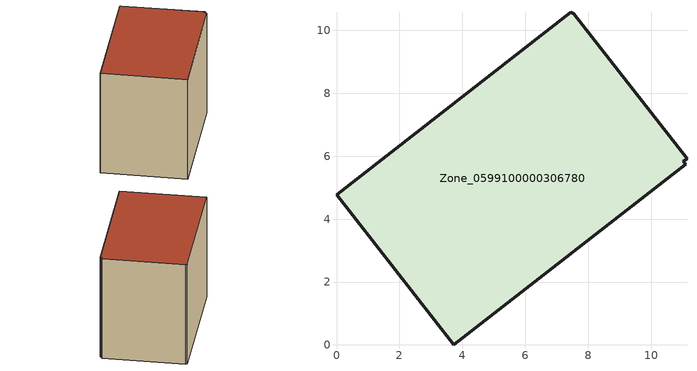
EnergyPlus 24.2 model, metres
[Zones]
Zone_0599100000306780
 floor ground (C_G): 11.14,5.92 11.02,5.84 11.1,5.74 3.73,0 0,4.77 7.45,10.58 7.54,10.53 z0
 wall outside (C_F): 0,4.77 3.73,0 11.1,5.74 11.02,5.84 11.14,5.92 7.54,10.53 7.45,10.58 0,4.77 z0:7.86
 roof outside (C_R): 11.02,5.84 11.14,5.92 7.54,10.53 7.45,10.58 0,4.77 3.73,0 11.1,5.74 z7.86
[BUILDING]
Pand.0599100000306780: North Axis=0; Terrain=City; Loads Convergence Tolerance Value=0.04; Temperature Convergence Tolerance Value=0.4; Solar Distribution=FullExterior; Maximum Number of Warmup Days=25; Minimum Number of Warmup Days=1
[Site:Location]
Rotterdam.The.Hague.AP_ZH_NLD Design_Conditions: Latitude=51.96; Longitude=4.45; Time Zone=1; Elevation=-4.5
[SITE:GROUNDTEMPERATURE:BUILDINGSURFACE]
18, 18, 18, 18, 18, 18, 18, 18, 18, 18, 18, 18
[MATERIAL] Thermal Absorptance=0.9; Solar Absorptance=0.7; Visible Absorptance=0.7
Name | Roughness | Thickness | Conductivity | Density | Specific Heat
G.TI.1975-1991 | MediumSmooth | 0.15 | 0.288461 | 540 | 1210
F.TI.1975-1991 | Rough | 0.3 | 0.230769 | 1920 | 840
R.TI.1975-1991 | MediumRough | 0.2 | 0.153846 | 1500 | 1000
[CONSTRUCTION]
C_G: G.TI.1975-1991
C_F: F.TI.1975-1991
C_R: R.TI.1975-1991
[ZONE]
Zone_0599100000306780: Type=1; Multiplier=1; Ceiling Height=Autocalculate; Volume=Autocalculate; Floor Area=autocalculate; Part of Total Floor Area=Yes
[ZONEINFILTRATION:DESIGNFLOWRATE]
Infil_Zone_0599100000306780: Zone or ZoneList or Space or SpaceList=Zone_0599100000306780; Schedule=AlwaysOn; Design Flow Rate Calculation Method=Flow/Area; Flow Rate per Floor Area=0.003; Constant Term Coefficient=1; Temperature Term Coefficient=0; Velocity Term Coefficient=0; Velocity Squared Term Coefficient=0
[HVACTEMPLATE:ZONE:IDEALLOADSAIRSYSTEM]
Zone_0599100000306780: Maximum Heating Supply Air Temperature=50; Minimum Cooling Supply Air Temperature=13; Maximum Heating Supply Air Humidity Ratio=0.0156; Minimum Cooling Supply Air Humidity Ratio=0.0077; Heating Limit=NoLimit; Cooling Limit=NoLimit; Dehumidification Control Type=ConstantSensibleHeatRatio; Cooling Sensible Heat Ratio=0.7; Dehumidification Setpoint=60; Humidification Control Type=None; Humidification Setpoint=30; Outdoor Air Method=None; Outdoor Air Flow Rate per Person=0.00944; Outdoor Air Flow Rate per Zone Floor Area=0; Outdoor Air Flow Rate per Zone=0; Demand Controlled Ventilation Type=None; Outdoor Air Economizer Type=NoEconomizer; Heat Recovery Type=None; Sensible Heat Recovery Effectiveness=0.7; Latent Heat Recovery Effectiveness=0.65
[ZONECONTROL:THERMOSTAT]
ThermostatControl_Zone_0599100000306780: Zone or ZoneList=Zone_0599100000306780; Control Type Schedule=DualSetpointControlType; Control 1=Thermostat_Zone_0599100000306780; Temperature Difference Between Cutout And Setpoint=0
[THERMOSTATSETPOINT:DUALSETPOINT]
Thermostat_Zone_0599100000306780: Heating Setpoint Temperature Schedule=HeatingSetpoint_Zone_0599100000306780; Cooling Setpoint Temperature Schedule=CoolingSetpoint_Zone_0599100000306780
[SCHEDULE:COMPACT]
HeatingSetpoint_Zone_0599100000306780: Through: 12/31, For: AllDays, Until: 24:00, 21
CoolingSetpoint_Zone_0599100000306780: Through: 12/31, For: AllDays, Until: 24:00, 24
DualSetpointControlType: Through: 12/31, For: AllDays, Until: 24:00, 4
AlwaysOn: Through: 12/31, For: AllDays, Until: 24:00, 1
